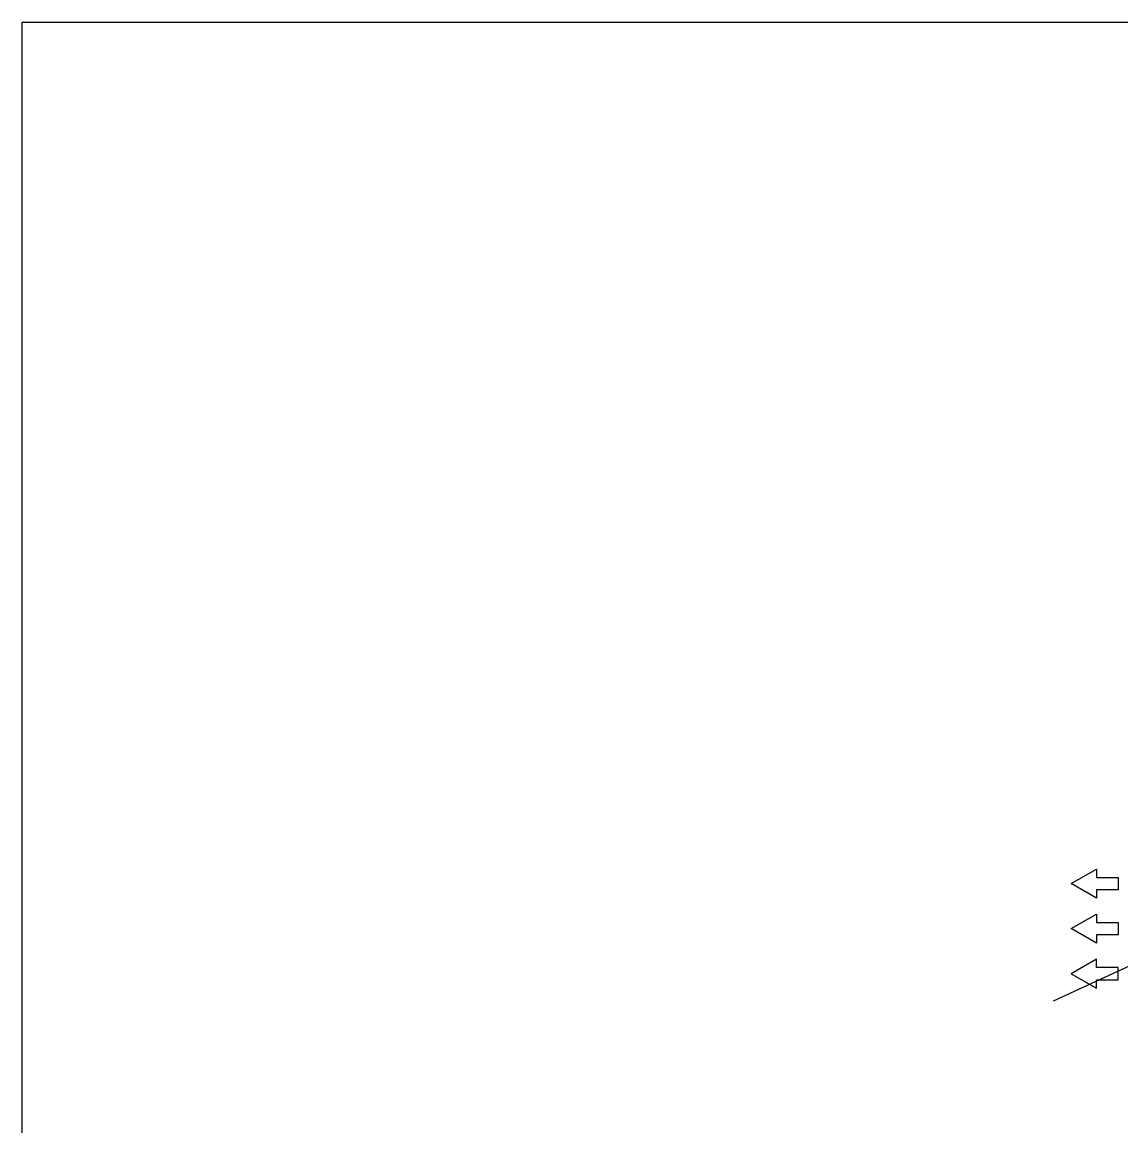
# Model space of a CAD drawing. Header units: inches. Extents: x 23 to 100097, y 11 to 104145.
# Drawn here: x 3848 to 8611, y 99359 to 104145 of the extents above; entities that cross this region are included whole.
import ezdxf

# ---------------------------------------------------------------- set-up
doc = ezdxf.new("R2010")
doc.units = ezdxf.units.IN
doc.header["$MEASUREMENT"] = 0
doc.layers.add('Divar', color=7, linetype='Continuous', lineweight=25)
doc.layers.add('T-DİFÜZÖR', color=7, linetype='Continuous', lineweight=0)

msp = doc.modelspace()

# ---------------------------------------------------------------- linework, layer by layer
at = {"color": 4}
msp.add_lwpolyline([(3848.4, 104145), (25172.7, 104145), (25172.7, 80400.7), (3848.4, 80400.7)], close=True, dxfattribs=at)
at = {"layer": 'Divar'}
msp.add_line((8314.6, 99905), (8997.2, 100220.5), dxfattribs=at)
at = {"layer": 'T-DİFÜZÖR', "color": 3, "lineweight": 25}
for points in [[(8595.3, 100439.9), (8595.3, 100386.2), (8501.2, 100386.2), (8501.2, 100349.9), (8391.8, 100413), (8501.2, 100476.2), (8501.2, 100439.9)], [(8595.3, 100244.9), (8595.3, 100191.1), (8501.2, 100191.1), (8501.2, 100154.9), (8391.8, 100218), (8501.2, 100281.2), (8501.2, 100244.9)], [(8595.3, 99996.1), (8595.3, 100049.9), (8501.2, 100049.9), (8501.2, 100086.2), (8391.8, 100023), (8501.2, 99959.9), (8501.2, 99996.1)]]:
    msp.add_lwpolyline(points, close=True, dxfattribs=at)

doc.saveas('drawing.dxf')
